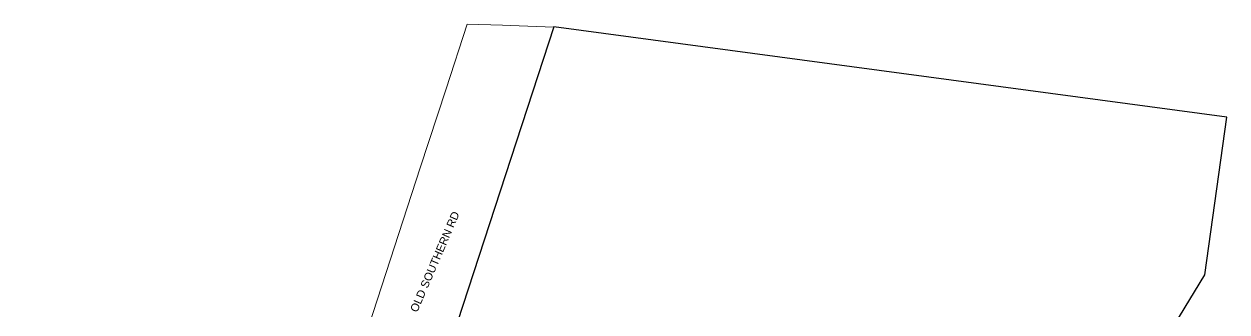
# Model space of a CAD drawing. Header units: metres. Extents: x 281839 to 283900, y 6133059 to 6135046.
# Drawn here: x 281858.1 to 282128.6, y 6134684 to 6134748.8 of the extents above; entities that cross this region are included whole.
import ezdxf

# ---------------------------------------------------------------- set-up
doc = ezdxf.new("R2010")
doc.units = ezdxf.units.M
doc.layers.add('Cadastre Roads_SP_EXT', color=9, linetype='Continuous', lineweight=5)
doc.layers.add('Notes_SP_MISC', color=7, linetype='Continuous')
doc.styles.get("Standard").update_dxf_attribs({"font": 'arial.ttf'})

msp = doc.modelspace()

# ---------------------------------------------------------------- linework, layer by layer
at = {"layer": 'Cadastre Roads_SP_EXT', "linetype": 'Continuous'}
msp.add_lwpolyline([(281977.22, 6134748.07), (281967.46, 6134748.41), (281965.71, 6134748.48), (281957.71, 6134748.76), (281952.97, 6134734.23), (281947.17, 6134716.43), (281941.38, 6134698.66), (281935.59, 6134680.9), (281929.79, 6134663.1), (281923.75, 6134644.54), (281917.13, 6134624.25), (281917.12, 6134624.2), (281925.47, 6134619.71), (281933.82, 6134615.21), (281977.22, 6134748.07)], close=True, dxfattribs=at)
at = {"layer": 'Notes_SP_MISC', "linetype": 'Continuous'}
msp.add_lwpolyline([(282109.61, 6134642.18), (282114.56, 6134677.45), (282123.61, 6134692.37), (282128.61, 6134727.82), (281977.23, 6134748.15), (281933.83, 6134615.29), (281927.7, 6134596.53), (281919.26, 6134570.71), (281918.53, 6134568.48), (281858.07, 6134383.39), (281864.15, 6134376.62), (281866.35, 6134376.23)], dxfattribs=at)

# ---------------------------------------------------------------- texts
at = {"layer": 'Cadastre Roads_SP_EXT'}
msp.add_text('OLD SOUTHERN RD', height=1.8, rotation=66.7677, dxfattribs=at).set_placement((281946.48, 6134683.81))

doc.saveas('drawing.dxf')
